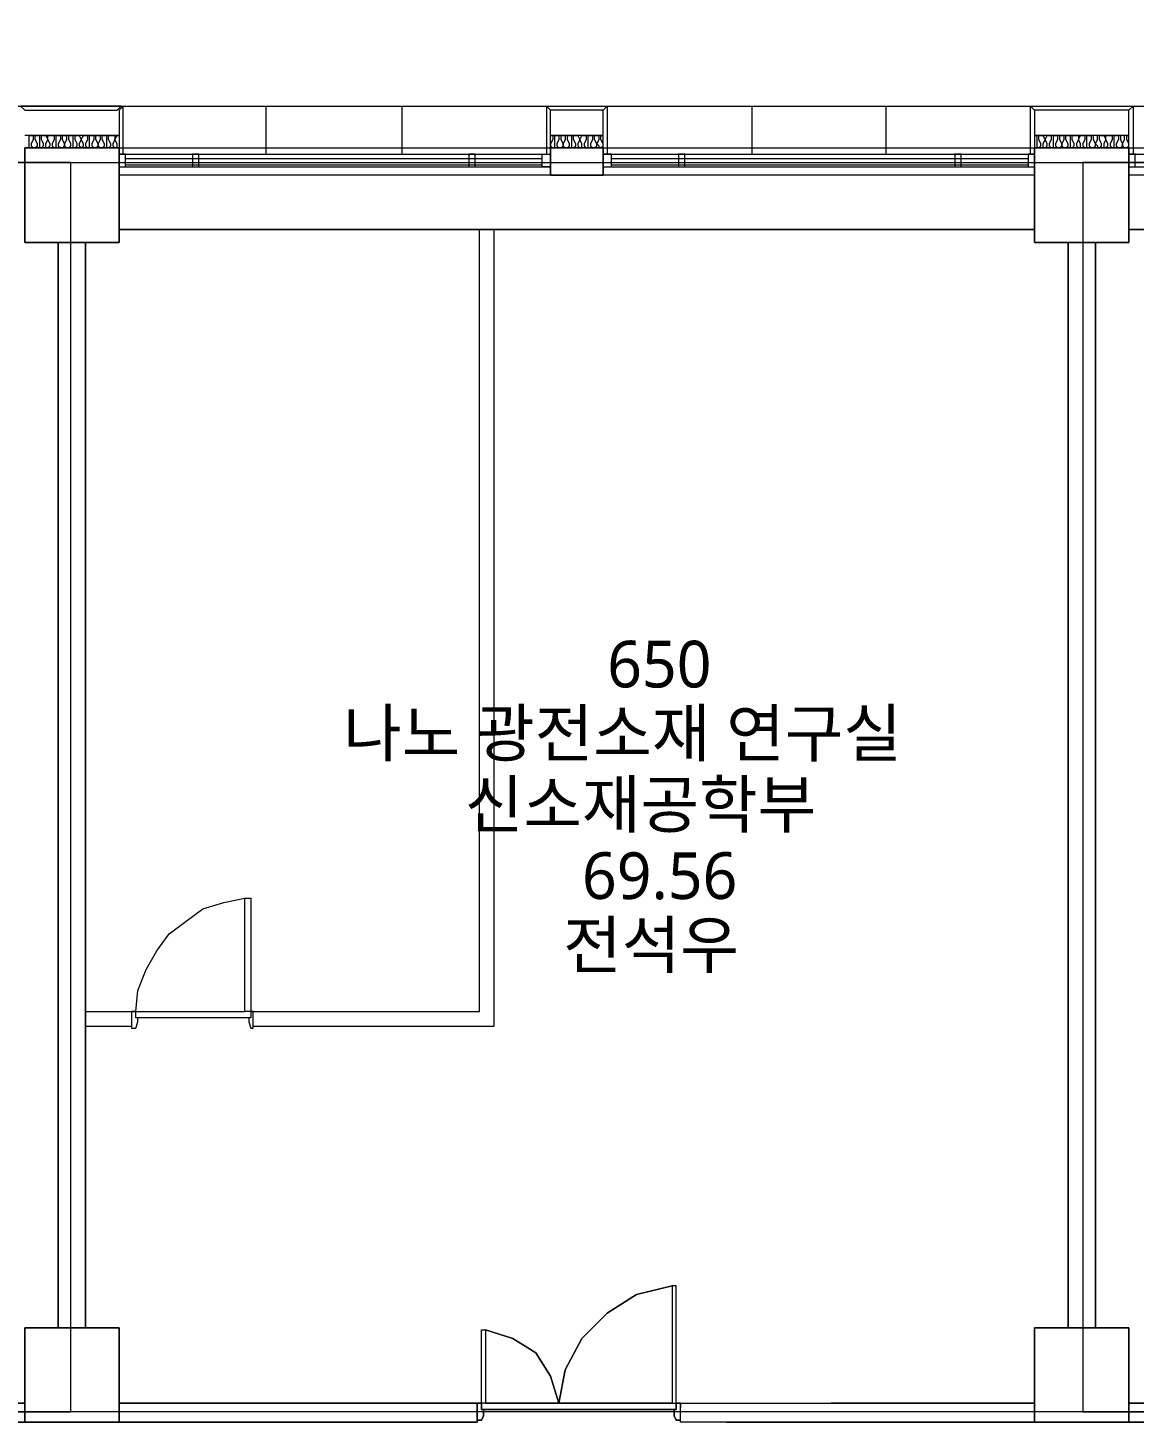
# Model space of a CAD drawing. Header units: millimetres. Extents: x -4005 to 126991, y -1911 to 106703.
# Drawn here: x 93879 to 102086, y 29613 to 39968 of the extents above; entities that cross this region are included whole.
import ezdxf

# ---------------------------------------------------------------- set-up
doc = ezdxf.new("R2010")
doc.units = ezdxf.units.MM
doc.layers.add('PDF_문자', color=7, linetype='Continuous')
doc.layers.add('PDF_형상', color=7, linetype='Continuous')
doc.styles.add('PDF 맑은 고딕', font='malgun.ttf')

msp = doc.modelspace()

# ---------------------------------------------------------------- linework, layer by layer
at = {"layer": 'PDF_형상', "lineweight": 5}
for points in [[(62346, 64975), (61383, 64975), (61383, 88152), (82010, 88152), (82010, 41798), (79834, 41798), (79834, 39389), (109167, 39389)], [(95643, 39389), (95643, 39031)], [(96654, 39389), (96654, 39031)], [(99250, 39389), (99250, 39031)], [(100244, 39389), (100244, 39031)], [(93871, 39078), (93887, 39078), (93887, 39093), (93887, 39109), (93887, 39140), (93887, 39171), (93902, 39171), (93918, 39171), (93918, 39140), (93902, 39109), (93902, 39093), (93918, 39078), (93933, 39078), (93949, 39093), (93949, 39109), (93933, 39140), (93933, 39171), (93949, 39171), (93964, 39171), (93964, 39140), (93964, 39109), (93964, 39093), (93964, 39078), (93980, 39078), (93995, 39093), (93995, 39109), (93980, 39140), (93980, 39171), (93995, 39171), (94011, 39171), (94027, 39140), (94042, 39109), (94042, 39093), (94027, 39078), (94011, 39078), (94011, 39093), (94011, 39109), (94027, 39140), (94027, 39171), (94058, 39171), (94073, 39171), (94073, 39140), (94058, 39109), (94058, 39093), (94073, 39078), (94089, 39078), (94089, 39093), (94089, 39109), (94089, 39140), (94089, 39171), (94104, 39171), (94120, 39171), (94120, 39140), (94104, 39109), (94104, 39093), (94120, 39078), (94135, 39078), (94151, 39093), (94151, 39109), (94135, 39140), (94135, 39171), (94151, 39171), (94166, 39171), (94166, 39140), (94151, 39109), (94151, 39093), (94166, 39078), (94182, 39078), (94198, 39093), (94198, 39109), (94182, 39140), (94182, 39171), (94198, 39171), (94213, 39171), (94213, 39140), (94213, 39109), (94213, 39093), (94213, 39078), (94229, 39078), (94244, 39093), (94244, 39109), (94229, 39140), (94229, 39171), (94244, 39171), (94260, 39171), (94275, 39140), (94291, 39171), (94306, 39171), (94322, 39171), (94322, 39140), (94306, 39109), (94306, 39093), (94322, 39078), (94337, 39078), (94337, 39093), (94337, 39109), (94337, 39140), (94337, 39171), (94353, 39171), (94369, 39171), (94369, 39140), (94353, 39109), (94353, 39093), (94369, 39078), (94384, 39078), (94400, 39093), (94400, 39109), (94384, 39140), (94384, 39171), (94400, 39171), (94415, 39171), (94415, 39140), (94400, 39109), (94400, 39093), (94415, 39078), (94431, 39078), (94446, 39093), (94446, 39109), (94431, 39140), (94431, 39171), (94446, 39171), (94462, 39171), (94462, 39140), (94462, 39109), (94462, 39093), (94462, 39078), (94477, 39078), (94493, 39093), (94493, 39109), (94477, 39140), (94477, 39171), (94493, 39171), (94524, 39171), (94524, 39140), (94508, 39109), (94508, 39093), (94524, 39078), (94540, 39078), (94540, 39093), (94540, 39109), (94524, 39140), (94540, 39171), (94555, 39171), (93856, 39171)], [(82943, 38969), (86394, 38969), (94198, 38969), (101706, 38969), (109447, 38969), (109447, 30280), (110364, 30280), (110364, 27077), (109447, 27077), (109447, 24466), (105452, 24466), (105452, 20471), (101706, 20471), (97944, 20471), (94198, 20471), (90451, 20471), (86705, 20471), (82943, 20471)], [(94555, 39031), (97757, 39031)], [(94555, 38938), (97757, 38938), (97695, 38938), (97695, 39031), (97757, 39031), (97757, 38938)], [(94555, 38969), (97757, 38969)], [(94602, 39000), (97695, 39000)], [(94602, 38954), (97695, 38954)], [(98146, 39031), (101348, 39031)], [(98146, 38969), (101348, 38969)], [(98146, 38938), (101348, 38938)], [(98208, 39000), (101301, 39000)], [(98208, 38954), (101301, 38954)], [(102048, 39031), (105250, 39031)], [(102048, 38969), (105250, 38969)], [(102048, 38938), (105250, 38938)], [(95550, 32549), (95550, 32642), (95550, 32673), (95534, 32673), (95534, 32627), (95519, 32627), (95519, 32596), (95534, 32549), (95550, 32549), (95550, 32565), (97338, 32565), (97338, 38472)], [(95534, 32673), (97229, 32673), (97229, 38472)], [(94679, 32673), (94695, 32829), (94757, 32984), (94835, 33124), (94928, 33249), (95052, 33342), (95177, 33435), (95332, 33482), (95488, 33513)], [(94306, 32673), (94679, 32673), (95488, 32673)], [(94306, 32565), (94648, 32565), (94648, 32549), (94679, 32549), (94695, 32596), (94695, 32627), (94679, 32627), (94679, 32673), (94648, 32673), (94648, 32642), (94648, 32549)], [(95519, 32627), (94695, 32627)], [(82943, 27326), (86705, 27326), (90451, 27326), (94198, 27326), (105452, 27326), (105452, 24466), (106369, 24466), (106369, 27326), (109447, 27326), (109447, 27077), (110364, 27077), (110364, 30280), (109447, 30280), (109447, 29704), (101706, 29704), (94198, 29704), (86394, 29704), (84156, 29704), (84156, 30886), (82943, 30886)], [(92348, 29627), (93856, 29627), (93856, 30326), (94555, 30326), (94555, 29627), (97213, 29627), (97213, 29767), (94555, 29767), (97213, 29767), (97213, 29627), (91228, 29627), (91228, 29767), (93856, 29767), (92332, 29767)], [(99840, 29627), (101348, 29627), (101348, 30326), (102048, 30326), (102048, 29627), (104752, 29627), (104752, 29767), (102048, 29767), (104752, 29767), (104752, 29627), (98721, 29627), (98721, 29767), (101348, 29767), (99840, 29767)], [(100446, 29627), (98721, 29627), (98721, 29767), (100446, 29767)], [(99063, 29767), (101348, 29767)], [(99063, 29627), (101348, 29627)]]:
    msp.add_lwpolyline(points, dxfattribs=at)
for points in [[(94571, 39389), (93824, 39389), (93856, 39358), (94540, 39358)], [(94586, 39389), (94555, 39358), (94555, 39031), (94586, 39031)], [(97757, 39358), (97726, 39389), (98177, 39389), (98146, 39358)], [(97757, 39358), (97726, 39389), (97726, 39031), (97757, 39031)], [(98177, 39031), (98146, 39031), (98146, 39358), (98177, 39389)], [(101317, 39389), (101348, 39358)], [(101348, 39358), (101348, 39031), (101317, 39031), (101317, 39389), (102079, 39389), (102048, 39358)], [(102079, 39389), (102079, 39031), (102048, 39031), (102048, 39358)], [(97975, 39140), (97990, 39171), (98006, 39171), (98022, 39171), (98022, 39140), (98006, 39109), (98006, 39093), (98022, 39078), (98037, 39078), (98037, 39093), (98037, 39109), (98037, 39140), (98037, 39171), (98053, 39171), (98068, 39171), (98068, 39140), (98053, 39109), (98053, 39093), (98068, 39078), (98084, 39078), (98099, 39093), (98099, 39109), (98084, 39140), (98084, 39171), (98099, 39171), (98115, 39171), (98115, 39140), (98099, 39109), (98115, 39093), (98115, 39078), (98130, 39078), (98146, 39093), (98146, 39109), (98130, 39140), (98130, 39171), (98146, 39171), (97757, 39171), (97773, 39171), (97773, 39140), (97757, 39109), (97757, 39093), (97773, 39078), (97788, 39078), (97788, 39093), (97788, 39109), (97788, 39140), (97788, 39171), (97804, 39171), (97819, 39171), (97819, 39140), (97804, 39109), (97804, 39093), (97819, 39078), (97835, 39078), (97851, 39093), (97851, 39109), (97835, 39140), (97835, 39171), (97851, 39171), (97866, 39171), (97866, 39140), (97851, 39109), (97851, 39093), (97866, 39078), (97882, 39078), (97897, 39093), (97897, 39109), (97882, 39140), (97882, 39171), (97897, 39171), (97913, 39171), (97913, 39140), (97913, 39109), (97913, 39093), (97913, 39078), (97928, 39078), (97944, 39093), (97944, 39109), (97928, 39140), (97928, 39171), (97944, 39171), (97959, 39171)], [(101845, 39109), (101830, 39140), (101830, 39171), (101845, 39171), (101861, 39171), (101877, 39140), (101861, 39109), (101861, 39093), (101861, 39078), (101877, 39078), (101892, 39093), (101892, 39109), (101877, 39140), (101877, 39171), (101908, 39171), (101923, 39171), (101923, 39140), (101908, 39109), (101908, 39093), (101923, 39078), (101939, 39078), (101939, 39093), (101939, 39109), (101939, 39140), (101939, 39171), (101954, 39171), (101970, 39171), (101970, 39140), (101954, 39109), (101954, 39093), (101970, 39078), (101985, 39078), (102001, 39093), (102001, 39109), (102001, 39093), (102016, 39078), (102032, 39078), (102048, 39093), (102048, 39109), (102032, 39140), (102032, 39171), (102048, 39171), (101348, 39171), (101364, 39171), (101364, 39140), (101364, 39109), (101364, 39093), (101364, 39078), (101379, 39078), (101395, 39093), (101395, 39109), (101379, 39140), (101379, 39171), (101395, 39171), (101410, 39171), (101426, 39140), (101441, 39171), (101457, 39171), (101472, 39171), (101472, 39140), (101457, 39109), (101457, 39093), (101472, 39078), (101488, 39078), (101488, 39093), (101488, 39109), (101488, 39140), (101488, 39171), (101504, 39171), (101519, 39171), (101519, 39140), (101504, 39109), (101504, 39093), (101519, 39078), (101535, 39078), (101550, 39093), (101550, 39109), (101550, 39093), (101566, 39078), (101581, 39078), (101597, 39093), (101597, 39109), (101581, 39140), (101581, 39171), (101597, 39171), (101612, 39171), (101612, 39140), (101612, 39109), (101612, 39093), (101612, 39078), (101628, 39078), (101643, 39093), (101643, 39109), (101628, 39140), (101628, 39171), (101643, 39171), (101675, 39171), (101675, 39140), (101690, 39171), (101706, 39171), (101721, 39171), (101721, 39140), (101706, 39109), (101706, 39093), (101721, 39078), (101737, 39078), (101737, 39093), (101737, 39109), (101737, 39140), (101737, 39171), (101752, 39171), (101768, 39171), (101768, 39140), (101752, 39109), (101752, 39093), (101768, 39078), (101783, 39078), (101799, 39093), (101799, 39109), (101814, 39140), (101814, 39171), (101799, 39171), (101783, 39171), (101783, 39140), (101799, 39109), (101814, 39093), (101814, 39078), (101830, 39078), (101845, 39093)], [(101550, 39109), (101535, 39140), (101535, 39171), (101550, 39171), (101566, 39171), (101566, 39140)], [(102001, 39171), (101985, 39171), (101985, 39140), (102001, 39109), (102016, 39140), (102016, 39171)], [(93856, 38378), (93856, 39078), (94555, 39078), (94555, 38378)], [(94555, 39078), (93856, 39078), (93856, 38378), (94555, 38378)], [(94555, 38378), (94555, 39078), (93856, 39078), (93856, 38378)], [(94275, 39140), (94260, 39109), (94260, 39093), (94275, 39078), (94291, 39093), (94291, 39109)], [(94555, 39078), (97757, 39078), (97757, 38876), (94555, 38876)], [(98146, 38876), (97757, 38876), (97757, 39078), (98146, 39078)], [(98146, 39078), (101348, 39078), (101348, 38876), (98146, 38876), (98146, 39078), (97757, 39078), (97757, 38876), (98146, 38876)], [(97975, 39140), (97959, 39109), (97959, 39093), (97975, 39078), (97990, 39078), (97990, 39093), (97990, 39109)], [(101348, 38378), (101348, 39078), (102048, 39078), (102048, 38378)], [(102048, 39078), (101348, 39078), (101348, 38378), (102048, 38378)], [(102048, 38378), (102048, 39078), (101348, 39078), (101348, 38378)], [(101426, 39140), (101410, 39109), (101410, 39093), (101410, 39078), (101426, 39078), (101441, 39093), (101441, 39109)], [(101690, 39109), (101675, 39140), (101659, 39109), (101659, 39093), (101675, 39078), (101690, 39078), (101690, 39093)], [(102048, 39078), (105250, 39078), (105250, 38876), (102048, 38876)], [(86394, 32471), (86394, 29704), (94198, 29704), (94198, 38969), (86394, 38969)], [(94198, 29704), (94198, 38969), (101706, 38969), (101706, 29704), (109447, 29704), (109447, 38969), (101706, 38969), (101706, 29704)], [(94555, 38938), (94602, 38938), (94602, 39031), (94555, 39031)], [(95099, 38938), (95146, 38938), (95146, 39031), (95099, 39031)], [(97151, 38938), (97198, 38938), (97198, 39031), (97151, 39031)], [(98146, 38938), (98208, 38938), (98208, 39031), (98146, 39031)], [(98705, 38938), (98752, 38938), (98752, 39031), (98705, 39031)], [(100757, 38938), (100804, 38938), (100804, 39031), (100757, 39031)], [(101301, 38938), (101348, 38938), (101348, 39031), (101301, 39031)], [(102048, 38938), (102094, 38938), (102094, 39031), (102048, 39031)], [(94555, 38472), (101348, 38472)], [(102048, 38472), (108856, 38472)], [(94104, 38378), (94104, 30326)], [(94306, 38378), (94306, 30326)], [(101597, 38378), (101597, 30326)], [(101799, 38378), (101799, 30326)], [(95534, 32673), (95488, 32673), (95488, 33513), (95534, 33513)], [(97275, 30311), (97477, 30248), (97648, 30140), (97757, 29969), (97819, 29767), (97866, 30015), (97990, 30248), (98177, 30435), (98395, 30575), (98659, 30637), (98395, 30575), (98177, 30435), (97990, 30248), (97866, 30015), (97819, 29767), (97757, 29969), (97648, 30140), (97477, 30248)], [(98690, 29767), (98690, 30637), (98659, 30637), (98659, 29767)], [(98690, 29767), (98690, 30637), (98659, 30637), (98659, 29767)], [(93856, 29627), (93856, 30326), (94555, 30326), (94555, 29627)], [(94555, 29627), (94555, 30326), (93856, 30326), (93856, 29627)], [(97244, 29767), (97244, 30311), (97275, 30311), (97275, 29767)], [(97244, 29767), (97244, 30311), (97275, 30311), (97275, 29767)], [(101348, 29627), (101348, 30326), (102048, 30326), (102048, 29627)], [(102048, 29627), (102048, 30326), (101348, 30326), (101348, 29627)], [(97213, 29642), (97244, 29642), (97260, 29673), (97260, 29720), (97244, 29720), (97244, 29767), (97213, 29767), (97213, 29736), (97213, 29767), (97244, 29767), (97244, 29720), (97260, 29720), (97260, 29673), (97244, 29642)], [(97275, 29767), (98659, 29767)], [(98721, 29642), (98690, 29642), (98674, 29673), (98674, 29720), (98690, 29720), (98690, 29767), (98721, 29767), (98721, 29736), (98721, 29767), (98690, 29767), (98690, 29720), (98674, 29720), (98674, 29673), (98690, 29642)], [(98674, 29720), (97260, 29720)]]:
    msp.add_lwpolyline(points, close=True, dxfattribs=at)

# ---------------------------------------------------------------- texts
at = {"layer": 'PDF_문자', "attachment_point": 4, "style": 'PDF 맑은 고딕'}
for s, insert, char_height in [('650', (98177, 35247), 346.4), ('나노 광전소재 연구실', (96218, 34719), 346.35), ('신소재공학부', (97120, 34191), 346.4), ('69.56', (97990, 33677), 346.4), ('전석우', (97850, 33149), 346.4)]:
    msp.add_mtext(s, dxfattribs=dict(at, insert=insert, char_height=char_height))

doc.saveas('drawing.dxf')
